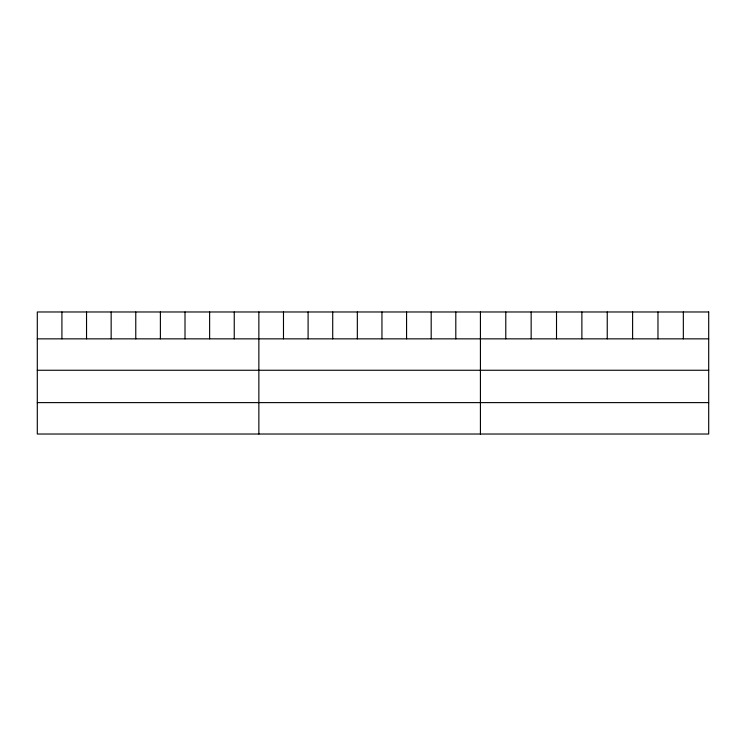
<?xml version="1.0" encoding="UTF-8"?>
<svg xmlns="http://www.w3.org/2000/svg" width="746" height="746" viewBox="0 0 746 746"><rect width="100%" height="100%" fill="white"/><g stroke="black" fill="none" stroke-linecap="round" stroke-linejoin="round"><path stroke-width="1.12" d="M37.3 338.852L708.7 338.852M37.3 370.258L708.7 370.258M37.3 402.616L708.7 402.616M683.336 311.977L683.336 338.852M657.972 311.977L657.972 338.852M632.608 311.977L632.608 338.852M607.244 311.977L607.244 338.852M581.88 311.977L581.88 338.852M556.516 311.977L556.516 338.852M531.152 311.977L531.152 338.852M505.788 311.977L505.788 338.852M480.424 311.977L480.424 434.023M455.806 311.977L455.806 338.852M431.188 311.977L431.188 338.852M406.57 311.977L406.57 338.852M381.952 311.977L381.952 338.852M357.334 311.977L357.334 338.852M332.716 311.977L332.716 338.852M308.098 311.977L308.098 338.852M283.48 311.977L283.48 338.852M258.862 311.977L258.862 434.023M234.244 311.977L234.244 338.852M209.626 311.977L209.626 338.852M185.008 311.977L185.008 338.852M160.39 311.977L160.39 338.852M135.772 311.977L135.772 338.852M111.154 311.977L111.154 338.852M86.536 311.977L86.536 338.852M61.918 311.977L61.918 338.852M708.7 311.977L37.3 311.977L37.3 434.023L708.7 434.023L708.7 311.977"/></g></svg>
